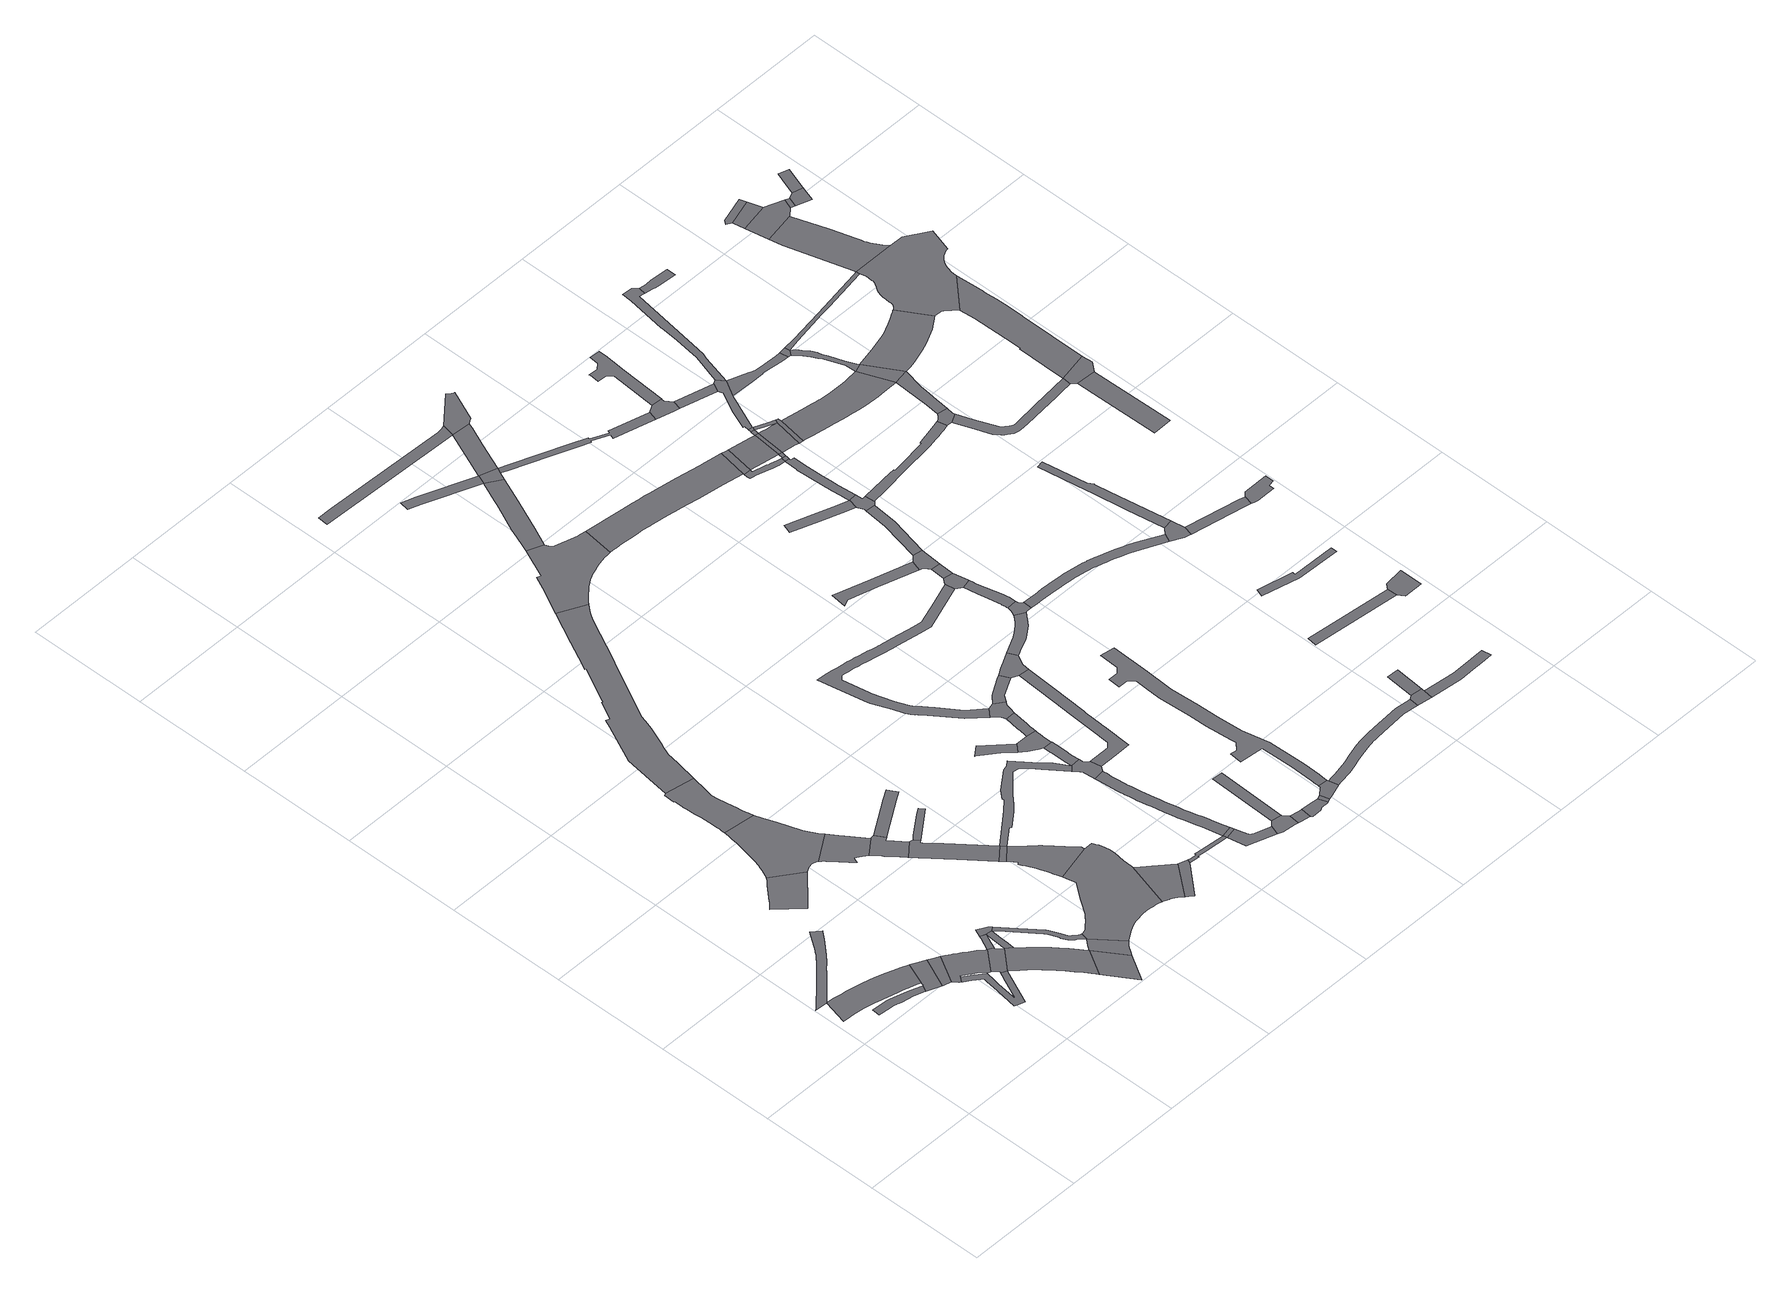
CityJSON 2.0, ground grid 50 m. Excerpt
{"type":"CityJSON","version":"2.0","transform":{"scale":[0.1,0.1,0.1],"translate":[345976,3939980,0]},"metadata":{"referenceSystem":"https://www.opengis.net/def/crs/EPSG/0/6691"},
"CityObjects":{
"road1":{"type":"Road","attributes":{"function":"3","RoadStructureAttribute.sectionType":"7"},"geometry":[{"type":"MultiSurface","lod":"1","boundaries":[[[0,1,2,3,4,5,6,7,8,9,10,11,12,13,14,15,16,17,18,19,20,21,22,23,24,25,26,27,28,29,30]]]}]},
"road2":{"type":"Road","attributes":{"RoadStructureAttribute.sectionType":"1"},"geometry":[{"type":"MultiSurface","lod":"1","boundaries":[[[31,32,33,34,35,36,37,38,39,40,41,42,43,44,45,46,47,48,49,50]]]}]},
"road3":{"type":"Road","attributes":{"function":"2","RoadStructureAttribute.sectionType":"1"},"geometry":[{"type":"MultiSurface","lod":"1","boundaries":[[[51,52,53,54,55,56,57,58,59,60,61,62,63,64,65,66,67,68,69,70,71,72,73,74,75,76,77,78,79,80,81,82,83,29]]]}]},
"road4":{"type":"Road","attributes":{"function":"3"},"geometry":[{"type":"MultiSurface","lod":"1","boundaries":[[[84,85,14,13,86,87,88,89,42,41,90,91]]]}]},
"road5":{"type":"Road","geometry":[{"type":"MultiSurface","lod":"1","boundaries":[[[90,92,93,94,95,91]]]}]},
"road6":{"type":"Road","attributes":{"RoadStructureAttribute.sectionType":"1"},"geometry":[{"type":"MultiSurface","lod":"1","boundaries":[[[96,97,98,99,100,101,102,103,104,105,106,107,108,109,110,111,112,113,114,115,116,117]]]}]},
"road7":{"type":"Road","attributes":{"function":"3","RoadStructureAttribute.sectionType":"7"},"geometry":[{"type":"MultiSurface","lod":"1","boundaries":[[[116,118,119,120,121,122,123,124,125,126,127,128,129,130,131,132,133,134,135,136,137,138,94,93,139,117]]]}]},
"road8":{"type":"Road","geometry":[{"type":"MultiSurface","lod":"1","boundaries":[[[140,141,142,143,144,145,146,147,148,149,150,151]]]}]},
"road9":{"type":"Road","geometry":[{"type":"MultiSurface","lod":"1","boundaries":[[[126,152,153,154,155,108,107,156,157,158,159,160,127]]]}]},
"road10":{"type":"Road","attributes":{"RoadStructureAttribute.sectionType":"1"},"geometry":[{"type":"MultiSurface","lod":"1","boundaries":[[[161,162,163,127,160,164,165]]]}]},
"road11":{"type":"Road","attributes":{"function":"3","RoadStructureAttribute.sectionType":"7"},"geometry":[{"type":"MultiSurface","lod":"1","boundaries":[[[166,167,168,169,170,171,172,173,174,175,176,177,178,179,156,107,180,181,182,183,184,185,186,187,188,189,190,191,192,193]]]}]},
"road12":{"type":"Road","attributes":{"RoadStructureAttribute.sectionType":"1"},"geometry":[{"type":"MultiSurface","lod":"1","boundaries":[[[194,165,195,196,197,179,198,178,177,199,200,201,202]]]}]},
"road13":{"type":"Road","attributes":{"RoadStructureAttribute.sectionType":"1"}},
"road14":{"type":"Road","geometry":[{"type":"MultiSurface","lod":"1","boundaries":[[[194,202,203,204,205,161]]]}]},
"road15":{"type":"Road","geometry":[{"type":"MultiSurface","lod":"1","boundaries":[[[193,192,206,207]]]}]},
"road16":{"type":"Road","geometry":[{"type":"MultiSurface","lod":"1","boundaries":[[[208,209,210,211,212,213,214,215,216,217,218,219,220,221,222,223,224,225,226,227,228,229,230,231,232,233,234,235,140,151]]]}]},
"road17":{"type":"Road","attributes":{"RoadStructureAttribute.sectionType":"1"},"geometry":[{"type":"MultiSurface","lod":"1","boundaries":[[[236,237,238,239,240,241,242,243,244,245,246,247,248,249,250,251,252,253,254,255,256,257,258,259,260,261,262,263,264,265,266,267,268,269,270,271,203,202]]]}]},
"road18":{"type":"Road","attributes":{"RoadStructureAttribute.sectionType":"1"},"geometry":[{"type":"MultiSurface","lod":"1","boundaries":[[[272,273,193,207,274,275,276,277,278,279,252]]]}]},
"road19":{"type":"Road","geometry":[{"type":"MultiSurface","lod":"1","boundaries":[[[280,281,282,283,284,285,286,287,288,289,290,291,292,293,294,295,296,297,218,217,298,299,300,301,302,303,304,305,306,307,308,309,310,311]]]}]},
"road20":{"type":"Road","attributes":{"function":"3","RoadStructureAttribute.sectionType":"1"},"geometry":[{"type":"MultiSurface","lod":"1","boundaries":[[[312,313,314,315,212,211,316,317,318,319,320,321,322,323,324,325]]]}]},
"road21":{"type":"Road","geometry":[{"type":"MultiSurface","lod":"1","boundaries":[[[326,327,328,329,330,331,332,333,334,312,325]]]}]},
"road22":{"type":"Road","attributes":{"function":"3","RoadStructureAttribute.sectionType":"1"},"geometry":[{"type":"MultiSurface","lod":"1","boundaries":[[[335,331,330,336,337,338,339,340,341,342,343]]]}]},
"road23":{"type":"Road","geometry":[{"type":"MultiSurface","lod":"1","boundaries":[[[344,345,346,347,348,349,350,351,352,353,354,355,356,357,358,359,360,361,362,363,364,365,366,367,368,369,370,371,372,253,252,279,373,374,375,376,377,378,379,380,381,382,383,384,385,386,387,388,389,390]]]}]},
"road24":{"type":"Road","attributes":{"RoadStructureAttribute.sectionType":"1"},"geometry":[{"type":"MultiSurface","lod":"1","boundaries":[[[391,392,393,394,395,334,333]]]}]},
"road25":{"type":"Road","geometry":[{"type":"MultiSurface","lod":"1","boundaries":[[[396,397,339,338,398,399,400]]]}]},
"road26":{"type":"Road","attributes":{"RoadStructureAttribute.sectionType":"1"},"geometry":[{"type":"MultiSurface","lod":"1","boundaries":[[[401,402,403,404,335,343]]]}]},
"road27":{"type":"Road","attributes":{"RoadStructureAttribute.sectionType":"1"},"geometry":[{"type":"MultiSurface","lod":"1","boundaries":[[[400,405,406,407,408,409,410,411,412,413,414,415,416,417,418,419,420,421,354,353,422,423,424,425,426,396]]]}]},
"road28":{"type":"Road","attributes":{"function":"2","RoadStructureAttribute.sectionType":"1"},"geometry":[{"type":"MultiSurface","lod":"1","boundaries":[[[427,428,429,430,431,432,433,434,435,436,437,438,309,308,439,440,441,442,443,444,445,446,447,448,449,450,451,452,453,454,455,456,457,458,459]]]}]},
"road29":{"type":"Road","geometry":[{"type":"MultiSurface","lod":"1","boundaries":[[[390,460,461,462,463,464,465,466,467,468,469,470,471,472]]]}]},
"road30":{"type":"Road","attributes":{"function":"3","RoadStructureAttribute.sectionType":"1"},"geometry":[{"type":"MultiSurface","lod":"1","boundaries":[[[469,468,473,474,475,476,477,478]]]}]},
"road31":{"type":"Road","attributes":{"RoadStructureAttribute.sectionType":"1"},"geometry":[{"type":"MultiSurface","lod":"1","boundaries":[[[479,480,481,482,483,484,485,486,487,488,489,490,491,492,493,494,495,496,497,498,499,500,501,502,397,396]]]}]},
"road32":{"type":"Road","geometry":[{"type":"MultiSurface","lod":"1","boundaries":[[[477,503,504,505,506,507,508,509,510,511,512,478]]]}]},
"road33":{"type":"Road","geometry":[{"type":"MultiSurface","lod":"1","boundaries":[[[508,507,513,514]]]}]},
"road34":{"type":"Road","attributes":{"RoadStructureAttribute.sectionType":"1"},"geometry":[{"type":"MultiSurface","lod":"1","boundaries":[[[515,516,517,518,519,520,521]]]}]},
"road35":{"type":"Road","attributes":{"RoadStructureAttribute.sectionType":"1"},"geometry":[{"type":"MultiSurface","lod":"1","boundaries":[[[522,523,524,525,526,527,528,529,530,531,532,533,534,535,536,537,538,539,540,541,542,543,544,545,546,547,548,549,550,551,552,553,554,555,556,557,558,559,560,561,562,563,564,565,566,567,568,569,570,571,508,514]]]}]},
"road36":{"type":"Road","attributes":{"RoadStructureAttribute.sectionType":"1"},"geometry":[{"type":"MultiSurface","lod":"1","boundaries":[[[572,573,574,575,576,577,578,579,580,513,507]]]}]},
"road37":{"type":"Road","geometry":[{"type":"MultiSurface","lod":"1","boundaries":[[[490,581,582,583,584,585,548,547,586,587,588,589,491]]]}]},
"road38":{"type":"Road","geometry":[{"type":"MultiSurface","lod":"1","boundaries":[[[590,591,592,593,594,595,596,515,521,597,598,599,600,601]]]}]},
"road39":{"type":"Road","attributes":{"RoadStructureAttribute.sectionType":"1"},"geometry":[{"type":"MultiSurface","lod":"1","boundaries":[[[602,603,604,605,606,607,491,589,608,609,610,611,612,613,590,601]]]}]},
"road40":{"type":"Road","geometry":[{"type":"MultiSurface","lod":"1","boundaries":[[[614,615,574,573,616,617,618,619]]]}]},
"road41":{"type":"Road","geometry":[{"type":"MultiSurface","lod":"1","boundaries":[[[458,620,621,622,623,624,625,626,627,628,629,630,631,632,633,634,635,636,637,638,639,640,641,642,643,644,645,646,647,648,649,650,651,652,459]]]}]},
"road42":{"type":"Road","attributes":{"RoadStructureAttribute.sectionType":"1"},"geometry":[{"type":"MultiSurface","lod":"1","boundaries":[[[653,654,655,656,657,658,659,660,661,662,596,595]]]}]},
"road43":{"type":"Road","geometry":[{"type":"MultiSurface","lod":"1","boundaries":[[[663,658,657,664,665,666,667,668,669]]]}]},
"road44":{"type":"Road","attributes":{"RoadStructureAttribute.sectionType":"1"},"geometry":[{"type":"MultiSurface","lod":"1","boundaries":[[[670,671,672,673,619,618,674,675]]]}]},
"road45":{"type":"Road","geometry":[{"type":"MultiSurface","lod":"1","boundaries":[[[614,676,677,615]]]}]},
"road46":{"type":"Road","attributes":{"RoadStructureAttribute.sectionType":"1"},"geometry":[{"type":"MultiSurface","lod":"1","boundaries":[[[678,679,680,681,682,587,586,683,684,685,686,687,688,689,690,691,692]]]}]},
"road47":{"type":"Road","geometry":[{"type":"MultiSurface","lod":"1","boundaries":[[[693,694,670,675,695,696,697,698,699]]]}]},
"road48":{"type":"Road","attributes":{"RoadStructureAttribute.sectionType":"1"},"geometry":[{"type":"MultiSurface","lod":"1","boundaries":[[[700,701,702,703,704,705,706,707,708,709,710]]]}]},
"road49":{"type":"Road","attributes":{"RoadStructureAttribute.sectionType":"1"},"geometry":[{"type":"MultiSurface","lod":"1","boundaries":[[[668,711,712,713,714,715,716,717,718,719,720,721,722,723,724,725,726,727,728,729,730,731,732,733,734,735,736,737,738,739,740,741,742,743,744,745,746,747,748,749,750,751,752,753,754,755,756,757,758,759,760,761,762,763,764,765,766,767,768,769,770,771,772,773,774,775,776,777,778,779,780,781,782,783,784,785,786,787,788,789,790,791,792,793,794,795,796,797,798,799,800,801,802,803,804,805,806,669]]]}]},
"road50":{"type":"Road","attributes":{"RoadStructureAttribute.sectionType":"1"},"geometry":[{"type":"MultiSurface","lod":"1","boundaries":[[[807,808,809,667,666,810,811,812,813]]]}]},
"road51":{"type":"Road","attributes":{"RoadStructureAttribute.sectionType":"1"},"geometry":[{"type":"MultiSurface","lod":"1","boundaries":[[[814,815,816,817,818,819]]]}]},
"road52":{"type":"Road","attributes":{"RoadStructureAttribute.sectionType":"1"},"geometry":[{"type":"MultiSurface","lod":"1","boundaries":[[[644,820,821,822,819,823,824,825,826,827,828,645]]]}]},
"road53":{"type":"Road","attributes":{"RoadStructureAttribute.sectionType":"1"},"geometry":[{"type":"MultiSurface","lod":"1","boundaries":[[[829,830,693,699]]]}]},
"road54":{"type":"Road","geometry":[{"type":"MultiSurface","lod":"1","boundaries":[[[829,831,832,833,834,835,836,837,830]]]}]},
"road55":{"type":"Road","geometry":[{"type":"MultiSurface","lod":"1","boundaries":[[[838,839,840,841,813,812,692,691,842,843,844]]]}]},
"road56":{"type":"Road","geometry":[{"type":"MultiSurface","lod":"1","boundaries":[[[822,845,846,814,819]]]}]},
"road57":{"type":"Road","attributes":{"RoadStructureAttribute.sectionType":"1"},"geometry":[{"type":"MultiSurface","lod":"1","boundaries":[[[847,848,849,850,851,852,853,854,855,856,857,858,859,860,861,862,863,864,865,866,867,868,869,870,871,872,873,874,875,876,877,878,879,880,881,882,883,884,885,886,887,835,834]]]}]},
"road58":{"type":"Road","attributes":{"RoadStructureAttribute.sectionType":"1"},"geometry":[{"type":"MultiSurface","lod":"1","boundaries":[[[814,846,888,889,890,709]]]}]},
"road59":{"type":"Road","attributes":{"RoadStructureAttribute.sectionType":"1"},"geometry":[{"type":"MultiSurface","lod":"1","boundaries":[[[843,891,892,893,894,895,896,897,898,899,900,901,902,903,904,905,906,907,908,909,910,911,912,913,914,915,844]]]}]},
"road60":{"type":"Road","attributes":{"RoadStructureAttribute.sectionType":"1"},"geometry":[{"type":"MultiSurface","lod":"1","boundaries":[[[916,917,918,919,920,921,922]]]}]},
"road61":{"type":"Road","attributes":{"function":"2","RoadStructureAttribute.sectionType":"1"},"geometry":[{"type":"MultiSurface","lod":"1","boundaries":[[[923,924,925,926,927,928,929,930,931,932,933,934,935,638,637,936,937,938,939,940,941,942,943,944,945,946,947,948,949,950,951,952,953,954,955]]]}]},
"road62":{"type":"Road","attributes":{"RoadStructureAttribute.sectionType":"1"},"geometry":[{"type":"MultiSurface","lod":"1","boundaries":[[[956,957,958,959,960,961,962,963,964,965,966,967,968,969,970,971,972,973,974,975,976,977,978,979,980,981,982,983,984,985,986,987,833,832]]]}]},
"road63":{"type":"Road","geometry":[{"type":"MultiSurface","lod":"1","boundaries":[[[710,709,890,988,989,990,991,992,993,994]]]}]},
"road64":{"type":"Road","geometry":[{"type":"MultiSurface","lod":"1","boundaries":[[[995,996,997,998,999,1000,1001,1002,1003,1004,1005,904,903,1006,1007,1008,1009]]]}]},
"road65":{"type":"Road","attributes":{"RoadStructureAttribute.sectionType":"1"},"geometry":[{"type":"MultiSurface","lod":"1","boundaries":[[[1010,1011,1012,1013,1014,1015,1016,1017,1018,1019,998,997,1020,1021,1022,1023,1024,1025]]]}]},
"road66":{"type":"Road","geometry":[{"type":"MultiSurface","lod":"1","boundaries":[[[1026,1027,1028,1029,1030,1031,1032,1033,756,755,1034,1010,1025]]]}]},
"road67":{"type":"Road","attributes":{"RoadStructureAttribute.sectionType":"1"},"geometry":[{"type":"MultiSurface","lod":"1","boundaries":[[[1035,1036,1037,1038,1039,1040,1041,846,845,1042,1043,1044,1045,1046,1047,1048,1049,1050]]]}]},
"road68":{"type":"Road","attributes":{"RoadStructureAttribute.sectionType":"1"},"geometry":[{"type":"MultiSurface","lod":"1","boundaries":[[[1032,1031,1051,1052]]]}]},
"road69":{"type":"Road","geometry":[{"type":"MultiSurface","lod":"1","boundaries":[[[1051,1053,1054,1055,916,922,1056,1057,1052]]]}]},
"road70":{"type":"Road","attributes":{"RoadStructureAttribute.sectionType":"1"},"geometry":[{"type":"MultiSurface","lod":"1","boundaries":[[[1058,1059,1060,1061,1062,1063,1064,1065]]]}]},
"road71":{"type":"Road","attributes":{"RoadStructureAttribute.sectionType":"1"},"geometry":[{"type":"MultiSurface","lod":"1","boundaries":[[[1066,1054,1053,1067,1068,1069]]]}]},
"road72":{"type":"Road","geometry":[{"type":"MultiSurface","lod":"1","boundaries":[[[954,1070,1071,1072,1073,955]]]}]},
"road73":{"type":"Road","geometry":[{"type":"MultiSurface","lod":"1","boundaries":[[[1074,1075,1076,1058,1065,1077,1069,1068,1078,1079]]]}]},
"road74":{"type":"Road","attributes":{"RoadStructureAttribute.sectionType":"1"},"geometry":[{"type":"MultiSurface","lod":"1","boundaries":[[[1080,1081,1082,1083,1084,1085,1086,1071,1070,1087,1088,1089,1090,1091,1092,1093,1094,1095,1096,1097]]]}]},
"road75":{"type":"Road","geometry":[{"type":"MultiSurface","lod":"1","boundaries":[[[1098,1099,971,970,1100,1101]]]}]},
"road76":{"type":"Road","attributes":{"RoadStructureAttribute.sectionType":"1"},"geometry":[{"type":"MultiSurface","lod":"1","boundaries":[[[1076,1102,1103,1104,1105,1106,1107,1108,1096,1109,1110,1111,1112,1113,1114,1115,1058]]]}]},
"road77":{"type":"Road","attributes":{"RoadStructureAttribute.sectionType":"1"},"geometry":[{"type":"MultiSurface","lod":"1","boundaries":[[[1116,1117,1099,1098]]]}]},
"road78":{"type":"Road","attributes":{"function":"2","RoadStructureAttribute.sectionType":"1"},"geometry":[{"type":"MultiSurface","lod":"1","boundaries":[[[1118,1119,1072,1071,1120,1121,1122,1123]]]}]},
"road79":{"type":"Road","attributes":{"RoadStructureAttribute.sectionType":"1"},"geometry":[{"type":"MultiSurface","lod":"1","boundaries":[[[1124,1125,1126,1127,1128,1129,1130,1131,1132,1133,1134,1135,1136,1137,1138,1139,1140,1141,1142,1143,1144,1145,1146,1147,1148,1149,1150,1151,1152,1153,1154,1155,1156,1157,1158,1159,1160,1161,1162,1163,1164,1165,1166,1167,1168,1169,1170,1171,1172,1173,1174,1175,995,1009]]]}]},
"road80":{"type":"Road","geometry":[{"type":"MultiSurface","lod":"1","boundaries":[[[1176,1097,1096,1108,1177,1178,1179]]]}]},
"road81":{"type":"Road","attributes":{"function":"2","RoadStructureAttribute.sectionType":"1"},"geometry":[{"type":"MultiSurface","lod":"1","boundaries":[[[1176,1179,1180,1123]]]}]},
"road82":{"type":"Road","geometry":[{"type":"MultiSurface","lod":"1","boundaries":[[[1181,1182,1183,1184,1185,1186,1187,1035,1050]]]}]},
"road83":{"type":"Road","geometry":[{"type":"MultiSurface","lod":"1","boundaries":[[[1118,1123,1180,1188]]]}]},
"road84":{"type":"Road","attributes":{"RoadStructureAttribute.sectionType":"7"},"geometry":[{"type":"MultiSurface","lod":"1","boundaries":[[[1189,1190,1191,1192,1118,1188]]]}]},
"road85":{"type":"Road","geometry":[{"type":"MultiSurface","lod":"1","boundaries":[[[1193,1191,1190,1194,1195]]]}]},
"road86":{"type":"Road","attributes":{"function":"2","RoadStructureAttribute.sectionType":"1"},"geometry":[{"type":"MultiSurface","lod":"1","boundaries":[[[1180,1196,1197,1198,1199,1200,1201,1202,1203,1204,1188]]]}]},
"road87":{"type":"Road","attributes":{"RoadStructureAttribute.sectionType":"1"},"geometry":[{"type":"MultiSurface","lod":"1","boundaries":[[[1205,1206,1207,1208,1209,1210,1211,1212,1213,1214,1215,1216,1187,1186]]]}]},
"road88":{"type":"Road","attributes":{"RoadStructureAttribute.sectionType":"1"},"geometry":[{"type":"MultiSurface","lod":"1","boundaries":[[[1100,1217,1218,1219,1220,1221,1222,1223,1101]]]}]},
"road89":{"type":"Road","geometry":[{"type":"MultiSurface","lod":"1","boundaries":[[[1190,1224,1225,1199,1226,1227,1228,1194]]]}]},
"road90":{"type":"Road","geometry":[{"type":"MultiSurface","lod":"1","boundaries":[[[1229,1230,1231,1226,1199,1198]]]}]},
"road91":{"type":"Road","attributes":{"RoadStructureAttribute.sectionType":"1"},"geometry":[{"type":"MultiSurface","lod":"1","boundaries":[[[1182,1232,1233,1183]]]}]},
"road92":{"type":"Road","attributes":{"RoadStructureAttribute.sectionType":"1"},"geometry":[{"type":"MultiSurface","lod":"1","boundaries":[[[1234,1235,1233,1232,1236,1237,1238,1239,1193,1195,1240]]]}]},
"road93":{"type":"Road","attributes":{"RoadStructureAttribute.sectionType":"1"},"geometry":[{"type":"MultiSurface","lod":"1","boundaries":[[[1241,1242,1243,1244,1245,1246,1247,1248,1249,1250,1251,1252,1253,1254,1255,1256,1257,1258,1259,1260,1261,1262,1074,1079]]]}]},
"road94":{"type":"Road","attributes":{"RoadStructureAttribute.sectionType":"1"},"geometry":[{"type":"MultiSurface","lod":"1","boundaries":[[[1263,1264,1265,1266]]]}]},
"road95":{"type":"Road","geometry":[{"type":"MultiSurface","lod":"1","boundaries":[[[1151,1150,1267,1268,1269,1270,1271,1272]]]}]},
"road96":{"type":"Road","attributes":{"RoadStructureAttribute.sectionType":"1"},"geometry":[{"type":"MultiSurface","lod":"1","boundaries":[[[1273,1274,1275,1276,1277,1278,1279]]]}]},
"road97":{"type":"Road","attributes":{"function":"2","RoadStructureAttribute.sectionType":"1"},"geometry":[{"type":"MultiSurface","lod":"1","boundaries":[[[1280,1281,1282,1283,1284,1285,1286,1287,1288,1289,1290,1291,1292,1293,1294,1295,1230,1229,1296,1297,1298,1299,1300,1301,1302,1303,1304,1305,1306,1307,1308,1309,1310,1311,1312,1313,1314,1315,1316,1317]]]}]},
"road98":{"type":"Road","geometry":[{"type":"MultiSurface","lod":"1","boundaries":[[[1240,1318,1319,1320,1321,1322,1323,1324,1325,1326,1327,1328,1329,1330,1331,1234]]]}]},
"road99":{"type":"Road","attributes":{"RoadStructureAttribute.sectionType":"1"},"geometry":[{"type":"MultiSurface","lod":"1","boundaries":[[[1271,1332,1333,1334,1335,1336,1337,1338,1339,1340,1341,1342,1272]]]}]},
"road100":{"type":"Road","attributes":{"RoadStructureAttribute.sectionType":"1"},"geometry":[{"type":"MultiSurface","lod":"1","boundaries":[[[1343,1344,1345,1346,1347,1348,1235,1234,1349,1350,1351,1352,1353,1354,1355,1356,1357]]]}]},
"road101":{"type":"Road","geometry":[{"type":"MultiSurface","lod":"1","boundaries":[[[1265,1358,1359,1360,1361,1266]]]}]},
"road102":{"type":"Road","attributes":{"RoadStructureAttribute.sectionType":"1"},"geometry":[{"type":"MultiSurface","lod":"1","boundaries":[[[1362,1363,1364,1270,1269,1365,1366,1367]]]}]},
"road103":{"type":"Road","geometry":[{"type":"MultiSurface","lod":"1","boundaries":[[[1251,1368,1369,1370,1371,1372,1373,1374,1375,1376,1252]]]}]},
"road104":{"type":"Road","geometry":[{"type":"MultiSurface","lod":"1","boundaries":[[[1377,1325,1324,1378,1379]]]}]},
"road105":{"type":"Road","attributes":{"RoadStructureAttribute.sectionType":"1"},"geometry":[{"type":"MultiSurface","lod":"1","boundaries":[[[1380,1381,1382,1383,1384,1385,1386,1387,1388,1389,1379,1378,1390,1391,1392,1393,1394,1395,1280]]]}]},
"road106":{"type":"Road","attributes":{"RoadStructureAttribute.sectionType":"1"},"geometry":[{"type":"MultiSurface","lod":"1","boundaries":[[[1396,1374,1373,1397,1398,1399,1400,1317]]]}]},
"road107":{"type":"Road","geometry":[{"type":"MultiSurface","lod":"1","boundaries":[[[1400,1380,1280,1317]]]}]},
"road108":{"type":"Road","geometry":[{"type":"MultiSurface","lod":"1","boundaries":[[[1401,1402,1403,1404,1405,1406,1407,1355,1354]]]}]},
"road109":{"type":"Road","attributes":{"RoadStructureAttribute.sectionType":"1"},"geometry":[{"type":"MultiSurface","lod":"1","boundaries":[[[1368,1408,1409,1410,1411,1412,1413,1414,1415,1416,1417,1418,1419,1420,1421,1422,1423,1424,1425,1426,1427,1428,1429,1369]]]}]},
"road110":{"type":"Road","geometry":[{"type":"MultiSurface","lod":"1","boundaries":[[[1366,1430,1431,1432,1433,1434,1435,1436,1367]]]}]},
"road111":{"type":"Road","attributes":{"function":"2","RoadStructureAttribute.sectionType":"1"},"geometry":[{"type":"MultiSurface","lod":"1","boundaries":[[[1437,1438,1439,1440,1441,1442,1443,1444,1445,1446,1380,1400,1447,1448,1449,1450,1451,1452,1453,1454]]]}]},
"road112":{"type":"Road","attributes":{"RoadStructureAttribute.sectionType":"1"},"geometry":[{"type":"MultiSurface","lod":"1","boundaries":[[[1455,1456,1457,1458,1377,1379,1459,1460,1461,1462,1463,1464]]]}]},
"road113":{"type":"Road","attributes":{"function":"3","RoadStructureAttribute.sectionType":"1"},"geometry":[{"type":"MultiSurface","lod":"1","boundaries":[[[1465,1466,1467,1468,1469]]]}]},
"road114":{"type":"Road","geometry":[{"type":"MultiSurface","lod":"1","boundaries":[[[1468,1470,1471,1421,1420,1469]]]}]},
"road115":{"type":"Road","attributes":{"function":"3","RoadStructureAttribute.sectionType":"1"},"geometry":[{"type":"MultiSurface","lod":"1","boundaries":[[[1472,1473,1474,1475,1476,1421,1471,1477,1478,1479,1480,1481,1482,1483,1484,1485]]]}]},
"road116":{"type":"Road","geometry":[{"type":"MultiSurface","lod":"1","boundaries":[[[1486,1487,1488,1489,1490]]]}]},
"road117":{"type":"Road","geometry":[{"type":"MultiSurface","lod":"1","boundaries":[[[1453,1491,1492,1493,1494,1485,1484,1495,1496,1497,1498,1499,1500,1501,1502,1503,1504,1505,1506,1455,1464,1507,1508,1509,1510,1511,1512,1513,1514,1515,1516,1517,1518,1519,1520,1521,1522,1523,1524,1525,1526,1527,1528,1529,1530,1531,1532,1533,1534,1535,1536,1537,1538,1539,1540,1541,1542,1543,1544,1545,1546,1547,1454]]]}]},
"road118":{"type":"Road","attributes":{"RoadStructureAttribute.sectionType":"1"},"geometry":[{"type":"MultiSurface","lod":"1","boundaries":[[[1487,1548,1549,1550,1551,1488]]]}]},
"road119":{"type":"Road","geometry":[{"type":"MultiSurface","lod":"1","boundaries":[[[1552,1553,1554,1455,1506,1555,1556,1557,1558,1559,1560,1561,1562,1563,1564,1565,1566,1567,1568,1569]]]}]},
"road120":{"type":"Road","geometry":[{"type":"MultiSurface","lod":"1","boundaries":[[[1570,1550,1549,1569,1568,1571]]]}]},
"road121":{"type":"Road","attributes":{"RoadStructureAttribute.sectionType":"1"},"geometry":[{"type":"MultiSurface","lod":"1","boundaries":[[[1572,1573,1570,1571]]]}]},
"road122":{"type":"Road","geometry":[{"type":"MultiSurface","lod":"1","boundaries":[[[1574,1573,1572,1575,1576,1577]]]}]},
"road123":{"type":"Road","attributes":{"RoadStructureAttribute.sectionType":"1"},"geometry":[{"type":"MultiSurface","lod":"1","boundaries":[[[1578,1579,1580,1581,1574,1577]]]}]}
},
"vertices":[
[64,628,0],[70,627,0],[92,626,0],[115,623,0],[130,621,0],[144,619,0],[176,612,0],[182,610,0],[266,588,0],[287,583,0],[308,576,0],[329,569,0],[349,562,0],[354,560,0],[391,651,0],[363,663,0],[332,674,0],[301,685,0],[269,695,0],[264,697,0],[241,703,0],[212,711,0],[182,717,0],[153,723,0],[143,725,0],[123,728,0],[93,732,0],[82,734,0],[64,735,0],[57,736,0],[32,630,0],
[151,559,0],[196,555,0],[209,554,0],[220,552,0],[222,551,0],[229,549,0],[237,546,0],[239,546,0],[291,536,0],[335,522,0],[336,521,0],[348,547,0],[301,563,0],[292,566,0],[224,586,0],[207,589,0],[163,593,0],[154,594,0],[142,595,0],[139,560,0],
[79,756,0],[110,785,0],[141,813,0],[171,842,0],[176,847,0],[202,871,0],[228,897,0],[253,925,0],[256,927,0],[279,953,0],[303,982,0],[307,986,0],[272,1017,0],[218,941,0],[216,938,0],[214,935,0],[213,934,0],[211,933,0],[209,930,0],[203,922,0],[196,915,0],[194,913,0],[189,908,0],[182,900,0],[163,882,0],[154,873,0],[144,863,0],[125,845,0],[105,827,0],[74,799,0],[42,771,0],[11,743,0],[4,738,0],
[422,637,0],[394,650,0],[354,552,0],[354,549,0],[352,547,0],[351,547,0],[393,496,0],[450,623,0],
[399,493,0],[430,486,0],[495,599,0],[478,609,0],
[459,457,0],[483,439,0],[509,420,0],[519,413,0],[517,398,0],[508,337,0],[507,331,0],[494,245,0],[506,241,0],[535,231,0],[574,317,0],[603,380,0],[581,391,0],[575,379,0],[563,352,0],[522,264,0],[536,360,0],[540,386,0],[546,424,0],[509,451,0],[470,479,0],[455,460,0],
[471,484,0],[489,474,0],[508,462,0],[509,461,0],[524,450,0],[540,437,0],[555,422,0],[556,422,0],[559,419,0],[632,502,0],[628,505,0],[611,520,0],[604,526,0],[579,543,0],[562,556,0],[555,561,0],[549,565,0],[534,575,0],[530,578,0],[511,590,0],[505,594,0],[448,465,0],
[362,1308,0],[359,1304,0],[353,1296,0],[345,1288,0],[338,1280,0],[285,1222,0],[284,1221,0],[281,1217,0],[257,1193,0],[351,1100,0],[370,1118,0],[482,1224,0],
[572,408,0],[578,403,0],[584,398,0],[581,392,0],[676,463,0],[666,472,0],[654,482,0],[651,485,0],[655,491,0],
[661,566,0],[658,558,0],[657,556,0],[667,518,0],[684,556,0],
[870,241,0],[850,269,0],[830,297,0],[808,324,0],[791,345,0],[791,346,0],[773,367,0],[754,388,0],[750,391,0],[734,409,0],[711,431,0],[701,440,0],[690,451,0],[678,461,0],[615,370,0],[635,351,0],[655,332,0],[673,314,0],[690,295,0],[706,275,0],[722,255,0],[742,230,0],[761,204,0],[780,178,0],[796,155,0],[798,151,0],[810,133,0],[872,239,0],
[686,556,0],[681,503,0],[680,493,0],[679,479,0],[688,452,0],[702,444,0],[704,472,0],[706,508,0],[709,554,0],
[725,566,0],[716,577,0],[675,599,0],
[892,6,0],[955,113,0],
[500,1234,0],[520,1238,0],[539,1234,0],[545,1230,0],[659,1306,0],[645,1326,0],[619,1375,0],[585,1471,0],[567,1521,0],[556,1549,0],[425,1565,0],[424,1558,0],[423,1542,0],[421,1527,0],[419,1511,0],[416,1497,0],[414,1483,0],[411,1470,0],[408,1453,0],[406,1445,0],[401,1419,0],[395,1394,0],[388,1369,0],[383,1356,0],[378,1343,0],[373,1331,0],[368,1318,0],[365,1312,0],
[740,516,0],[806,431,0],[823,409,0],[828,403,0],[845,364,0],[846,359,0],[848,352,0],[851,343,0],[855,335,0],[860,328,0],[864,323,0],[865,322,0],[869,318,0],[874,313,0],[877,310,0],[881,307,0],[907,284,0],[913,314,0],[910,314,0],[906,315,0],[902,317,0],[898,319,0],[895,322,0],[891,325,0],[888,328,0],[884,332,0],[880,336,0],[876,340,0],[873,345,0],[870,351,0],[868,358,0],[866,365,0],[864,371,0],[847,411,0],[842,418,0],[761,520,0],
[906,283,0],[887,259,0],[961,122,0],[969,134,0],[976,145,0],[984,154,0],[997,166,0],[1000,169,0],
[419,1799,0],[418,1780,0],[418,1768,0],[418,1756,0],[418,1744,0],[419,1732,0],[420,1718,0],[421,1703,0],[423,1689,0],[424,1676,0],[425,1658,0],[426,1640,0],[426,1622,0],[426,1604,0],[426,1596,0],[426,1588,0],[425,1581,0],[425,1573,0],[551,1571,0],[547,1593,0],[545,1606,0],[544,1611,0],[543,1620,0],[541,1634,0],[530,1696,0],[527,1724,0],[537,1777,0],[543,1806,0],[546,1825,0],[425,1848,0],[417,1844,0],[415,1799,0],
[753,1172,0],[698,1248,0],[696,1250,0],[695,1252,0],[554,1222,0],[560,1216,0],[565,1210,0],[571,1204,0],[616,1148,0],[634,1127,0],[640,1143,0],[643,1150,0],[659,1139,0],[686,1121,0],
[692,1117,0],[717,1085,0],[721,1079,0],[738,1058,0],[774,1014,0],[833,1063,0],[781,1127,0],[795,1136,0],[771,1174,0],
[849,1060,0],[798,985,0],[884,880,0],[976,769,0],[1033,817,0],[907,970,0],[860,1026,0],[856,1032,0],[865,1039,0],
[1274,407,0],[1274,410,0],[1277,453,0],[1283,499,0],[1283,521,0],[1279,544,0],[1272,567,0],[1270,571,0],[1262,589,0],[1225,590,0],[1072,551,0],[1079,524,0],[1085,500,0],[1033,429,0],[994,372,0],[977,355,0],[974,351,0],[966,344,0],[954,334,0],[948,329,0],[944,326,0],[941,323,0],[937,319,0],[933,317,0],[929,315,0],[925,314,0],[921,313,0],[917,313,0],[913,313,0],[1011,178,0],[1013,179,0],[1027,188,0],[1043,198,0],[1055,204,0],[1067,209,0],[1079,214,0],[1091,217,0],[1105,220,0],[1119,222,0],[1133,224,0],[1147,224,0],[1160,224,0],[1172,224,0],[1184,222,0],[1196,221,0],[1209,218,0],[1221,214,0],
[806,1143,0],[950,1234,0],[987,1257,0],[963,1295,0],[924,1271,0],
[1049,798,0],[1034,817,0],[977,768,0],[986,757,0],[993,749,0],
[989,1131,0],[974,1152,0],[948,1134,0],[863,1071,0],
[993,748,0],[1010,729,0],[1020,716,0],[1010,708,0],[1017,695,0],[1024,682,0],[1032,669,0],[1038,655,0],[1043,643,0],[1047,631,0],[1051,619,0],[1055,606,0],[1059,594,0],[1061,586,0],[1063,581,0],[1067,569,0],[1071,557,0],[1224,606,0],[1213,619,0],[1136,709,0],[1128,718,0],[1071,772,0],
[740,2595,0],[706,2526,0],[678,2470,0],[683,2468,0],[609,2324,0],[604,2314,0],[599,2316,0],[560,2239,0],[545,2246,0],[530,2214,0],[453,2051,0],[437,1936,0],[563,1916,0],[569,1953,0],[572,1972,0],[577,1987,0],[584,2006,0],[593,2026,0],[618,2086,0],[625,2103,0],[636,2142,0],[644,2165,0],[648,2175,0],[725,2322,0],[772,2414,0],[783,2435,0],[868,2605,0],[878,2620,0],[889,2637,0],[900,2653,0],[910,2665,0],[920,2676,0],[809,2732,0],
[1223,214,0],[1235,209,0],[1247,204,0],[1248,204,0],[1256,200,0],[1264,194,0],[1273,188,0],[1282,182,0],[1292,174,0],[1394,302,0],[1325,360,0],[1295,387,0],[1274,406,0],
[1293,173,0],[1304,165,0],[1314,156,0],[1319,151,0],[1427,274,0],[1432,289,0],
[1123,856,0],[1129,848,0],[1173,883,0],[1189,896,0],[1214,918,0],[1250,956,0],[1294,998,0],[1330,1031,0],[1359,1026,0],[1396,982,0],[1409,966,0],[1473,883,0],[1493,901,0],[1469,938,0],[1457,959,0],[1428,990,0],[1356,1082,0],[1337,1067,0],[1315,1060,0],[1235,1001,0],[1209,968,0],[1210,960,0],[1169,925,0],[1151,910,0],
[1444,272,0],[1469,270,0],[1469,275,0],[1506,272,0],[1606,262,0],[1602,277,0],[1500,288,0],[1470,291,0],[1470,283,0],[1444,285,0],
[1654,275,0],[1650,290,0],
[1439,1114,0],[1336,1211,0],[1296,1181,0],[1298,1179,0],[1381,1116,0],[1410,1086,0],[1413,1084,0],
[1643,315,0],[1631,359,0],[1628,372,0],[1622,397,0],[1615,421,0],[1608,444,0],[1602,467,0],[1597,492,0],[1591,517,0],[1586,542,0],[1581,568,0],[1577,586,0],[1573,605,0],[1570,623,0],[1566,642,0],[1563,658,0],[1561,675,0],[1558,690,0],[1558,691,0],[1556,706,0],[1554,724,0],[1554,725,0],[1552,744,0],[1550,764,0],[1549,784,0],[1547,802,0],[1502,798,0],[1504,780,0],[1506,760,0],[1507,740,0],[1509,720,0],[1511,701,0],[1514,684,0],[1514,682,0],[1516,667,0],[1519,651,0],[1522,634,0],[1525,615,0],[1529,596,0],[1533,577,0],[1537,559,0],[1542,533,0],[1547,507,0],[1553,482,0],[1559,456,0],[1565,433,0],[1572,409,0],[1578,385,0],[1584,362,0],[1587,348,0],
[1622,187,0],[1738,147,0],[1752,186,0],[1744,188,0],[1681,209,0],[1679,210,0],[1671,216,0],[1669,220,0],[1668,222,0],
[1479,876,0],[1483,870,0],[1497,847,0],[1497,845,0],[1501,812,0],[1561,822,0],[1552,867,0],[1534,885,0],[1533,903,0],
[1530,1032,0],[1530,1037,0],[1529,1063,0],[1530,1087,0],[1531,1104,0],[1532,1110,0],[1492,1114,0],[1424,1074,0],[1439,1062,0],[1455,1051,0],[1471,1041,0],[1490,1031,0],
[1490,1010,0],[1491,983,0],[1491,973,0],[1491,952,0],[1491,931,0],[1492,910,0],[1532,912,0],[1531,932,0],[1531,952,0],[1531,958,0],[1531,973,0],[1531,994,0],
[1814,198,0],[1772,204,0],[1760,139,0],[1815,131,0],[1827,129,0],[1833,174,0],
[930,2687,0],[941,2698,0],[950,2706,0],[955,2711,0],[970,2724,0],[984,2736,0],[999,2746,0],[1013,2755,0],[1027,2762,0],[1043,2769,0],[1058,2775,0],[1075,2781,0],[1083,2783,0],[1093,2786,0],[1111,2790,0],[1128,2793,0],[1143,2794,0],[1158,2795,0],[1175,2929,0],[1150,2932,0],[1141,2933,0],[1049,2960,0],[1039,2967,0],[1033,2976,0],[1027,2989,0],[962,3015,0],[957,3003,0],[912,2898,0],[909,2893,0],[894,2900,0],[877,2866,0],[861,2833,0],[855,2822,0],
[1533,1122,0],[1534,1133,0],[1535,1140,0],[1537,1158,0],[1546,1225,0],[1505,1223,0],[1497,1163,0],[1496,1151,0],[1495,1145,0],[1493,1126,0],
[1497,1246,0],[1551,1247,0],[1557,1270,0],[1565,1282,0],[1527,1309,0],[1502,1303,0],[1471,1271,0],
[1884,166,0],[1875,167,0],[1866,168,0],[1839,173,0],[1841,127,0],[1881,121,0],
[1825,493,0],[1782,495,0],
[1680,1159,0],[1674,1071,0],[1668,970,0],[1662,887,0],[1643,869,0],[1638,824,0],[1703,825,0],[1711,948,0],[1711,950,0],[1712,967,0],[1717,1042,0],[1718,1053,0],[1728,1200,0],[1737,1333,0],[1692,1336,0],
[1961,161,0],[1931,163,0],[1887,114,0],[1927,114,0],[1939,122,0],[1967,121,0],[1974,123,0],
[1212,3643,0],[1207,3642,0],[1200,3640,0],[1194,3639,0],[1188,3638,0],[1180,3637,0],[650,3657,0],[587,3658,0],[583,3614,0],[1204,3592,0],[1216,3645,0],
[1437,1360,0],[1375,1446,0],[1363,1461,0],[1360,1466,0],[1357,1469,0],[1354,1474,0],[1351,1478,0],[1347,1483,0],[1343,1487,0],[1340,1491,0],[1337,1494,0],[1334,1497,0],[1333,1499,0],[1331,1501,0],[1329,1504,0],[1327,1507,0],[1326,1509,0],[1324,1512,0],[1322,1516,0],[1321,1518,0],[1308,1552,0],[1299,1575,0],[1275,1656,0],[1274,1665,0],[1253,1777,0],[1267,1791,0],[1280,1790,0],[1301,1787,0],[1322,1783,0],[1340,1780,0],[1358,1777,0],[1376,1773,0],[1394,1770,0],[1410,1767,0],[1426,1763,0],[1442,1760,0],[1459,1756,0],[1474,1754,0],[1488,1751,0],[1503,1749,0],[1512,1748,0],[1514,1747,0],[1606,1732,0],[1655,1724,0],[1848,1791,0],[1842,1831,0],[1730,1792,0],[1715,1787,0],[1651,1765,0],[1614,1771,0],[1590,1775,0],[1521,1787,0],[1509,1789,0],[1495,1791,0],[1481,1793,0],[1468,1795,0],[1467,1796,0],[1450,1799,0],[1434,1802,0],[1418,1806,0],[1402,1809,0],[1384,1813,0],[1365,1816,0],[1347,1820,0],[1329,1823,0],[1307,1826,0],[1285,1829,0],[1263,1832,0],[1241,1835,0],[1230,1836,0],[1219,1837,0],[1209,1838,0],[1195,1839,0],[1203,1799,0],[1231,1650,0],[1233,1635,0],[1236,1625,0],[1267,1547,0],[1284,1502,0],[1287,1497,0],[1289,1493,0],[1291,1489,0],[1294,1485,0],[1297,1480,0],[1300,1476,0],[1303,1472,0],[1307,1468,0],[1310,1464,0],[1313,1461,0],[1316,1457,0],[1319,1453,0],[1322,1449,0],[1325,1446,0],[1328,1442,0],[1331,1438,0],[1407,1333,0],
[1626,1382,0],[1592,1361,0],[1555,1339,0],[1584,1308,0],[1595,1314,0],[1663,1350,0],[1643,1390,0],
[1119,3387,0],[895,3478,0],[835,3497,0],[829,3457,0],[881,3440,0],[1103,3350,0],
[1063,3069,0],[1122,3201,0],[1168,3311,0],[1068,3267,0],[1062,3252,0],[1053,3231,0],[1004,3122,0],[990,3086,0],[971,3038,0],
[1990,129,0],[1977,166,0],
[2008,135,0],[2061,153,0],[2051,192,0],[2049,197,0],[2009,200,0],[2009,192,0],[2006,190,0],
[1700,1422,0],[1696,1420,0],[1673,1407,0],[1650,1394,0],[1739,1364,0],[1762,1406,0],[1742,1444,0],
[1181,3342,0],[1191,3365,0],
[2050,205,0],[2050,213,0],[2051,238,0],[2052,262,0],[2053,287,0],[2053,311,0],[2053,349,0],[2049,471,0],[2049,473,0],[2024,586,0],[2017,691,0],[2012,780,0],[2005,904,0],[2007,934,0],[2011,1023,0],[2017,1186,0],[1957,1195,0],[1954,1112,0],[1932,1092,0],[1892,1093,0],[1889,1043,0],[1930,1042,0],[1951,1020,0],[1948,959,0],[1945,904,0],[1953,768,0],[1957,687,0],[1965,578,0],[1969,558,0],[1942,529,0],[1914,532,0],[1910,482,0],[2009,470,0],[2011,410,0],[2013,348,0],[2013,311,0],[2013,287,0],[2012,263,0],[2011,239,0],[2010,215,0],[2010,207,0],
[1241,3485,0],[1275,3565,0],[1283,3585,0],
[1768,1409,0],[1775,1412,0],[1782,1416,0],[1788,1419,0],[1802,1425,0],[1816,1431,0],[1830,1438,0],[1843,1445,0],[1856,1453,0],[1867,1461,0],[1879,1470,0],[1891,1479,0],[1934,1530,0],[1894,1552,0],[1892,1548,0],[1889,1544,0],[1886,1540,0],[1881,1534,0],[1876,1528,0],[1870,1522,0],[1864,1516,0],[1857,1510,0],[1850,1505,0],[1843,1499,0],[1814,1480,0],
[1846,1989,0],[1683,2037,0],[1533,2082,0],[1526,2016,0],[1555,2029,0],[1672,1994,0],[1833,1946,0],
[1692,2855,0],[1685,2856,0],[1584,2873,0],[1479,2890,0],[1474,2891,0],[1467,2892,0],[1446,2895,0],[1434,2897,0],[1418,2899,0],[1389,2903,0],[1360,2906,0],[1329,2910,0],[1318,2911,0],[1174,2795,0],[1190,2795,0],[1205,2794,0],[1220,2793,0],[1235,2792,0],[1254,2791,0],[1286,2788,0],[1316,2786,0],[1345,2782,0],[1373,2779,0],[1393,2776,0],[1401,2775,0],[1428,2771,0],[1456,2767,0],[1511,2758,0],[1564,2749,0],[1652,2735,0],[1672,2732,0],[1758,2717,0],[1778,2841,0],
[2078,156,0],[2096,159,0],[2113,163,0],[2130,166,0],[2167,175,0],[2203,187,0],[2239,197,0],[2276,206,0],[2288,207,0],[2299,209,0],[2311,210,0],[2322,212,0],[2358,215,0],[2470,223,0],[2534,216,0],[2539,256,0],[2471,263,0],[2352,254,0],[2318,252,0],[2306,250,0],[2294,249,0],[2290,248,0],[2282,247,0],[2269,245,0],[2247,240,0],[2229,236,0],[2192,225,0],[2156,214,0],[2122,205,0],[2106,202,0],[2089,199,0],[2071,196,0],
[1295,3595,0],[1306,3601,0],[1362,3729,0],[1355,3729,0],[1350,3732,0],[1346,3735,0],[1335,3747,0],
[1964,1569,0],[1952,1581,0],[1950,1593,0],[1907,1591,0],[1906,1585,0],[1906,1579,0],[1904,1574,0],[1903,1569,0],[1901,1565,0],[1899,1561,0],[1897,1556,0],[1937,1531,0],[1942,1532,0],[1949,1532,0],[1962,1531,0],
[1875,1773,0],[1880,1746,0],[1886,1716,0],[1891,1687,0],[1904,1619,0],[1904,1618,0],[1905,1613,0],[1906,1608,0],[1907,1602,0],[1907,1596,0],[1948,1622,0],[1947,1636,0],[1944,1649,0],[1919,1753,0],[1916,1769,0],[1913,1783,0],
[1912,1790,0],[1910,1801,0],[1906,1818,0],[1902,1835,0],[1902,1837,0],[1899,1847,0],[1860,1854,0],[1849,1841,0],[1849,1791,0],
[1754,3162,0],[1589,3206,0],[1585,3196,0],[1515,3227,0],[1517,3234,0],[1456,3259,0],[1233,3348,0],[1205,3332,0],[1364,3269,0],[1460,3230,0],[1508,3211,0],[1511,3218,0],[1581,3186,0],[1574,3169,0],[1711,3132,0],[1744,3123,0],
[1903,1914,0],[1864,1916,0],
[1909,2003,0],[1869,2009,0],[1850,1992,0],[1847,1941,0],[1850,1937,0],
[1915,2355,0],[1853,2377,0],[1779,2402,0],[1670,2440,0],[1657,2402,0],[1769,2363,0],[1853,2334,0],[1905,2316,0],
[1907,2177,0],[1947,2170,0],[1957,2275,0],[1918,2279,0],
[1758,2714,0],[1788,2712,0],[1808,2836,0],[1800,2837,0],
[1967,2329,0],[1952,2328,0],[1950,2358,0],[1918,2287,0],[1971,2289,0],[1971,2290,0],
[1884,2676,0],[1878,2677,0],[1860,2681,0],[1855,2683,0],[1853,2683,0],[1845,2686,0],[1787,2701,0],[1757,2697,0],[1756,2684,0],[1774,2681,0],[1781,2679,0],[1818,2669,0],[1847,2661,0],[1855,2659,0],[1872,2655,0],[1873,2654,0],[1901,2651,0],[1905,2671,0],
[2603,262,0],[2555,267,0],[2597,208,0],[2601,248,0],
[1943,2436,0],[1941,2472,0],[1939,2509,0],[1935,2594,0],[1936,2639,0],[1921,2642,0],[1921,2649,0],[1900,2595,0],[1900,2594,0],[1906,2470,0],[1908,2444,0],[1908,2433,0],[1912,2395,0],[1914,2373,0],
[2614,385,0],[2566,389,0],
[1924,2816,0],[1908,2819,0],[1844,2703,0],[1863,2700,0],[1888,2696,0],[1911,2692,0],
[1992,1530,0],[2017,1530,0],[2059,1529,0],[2074,1528,0],[2077,1528,0],[2096,1527,0],[2112,1526,0],[2124,1526,0],[2153,1523,0],[2181,1520,0],[2209,1516,0],[2224,1513,0],[2238,1510,0],[2253,1507,0],[2263,1505,0],[2268,1504,0],[2286,1499,0],[2304,1494,0],[2305,1493,0],[2322,1488,0],[2340,1482,0],[2363,1474,0],[2386,1466,0],[2401,1460,0],[2409,1457,0],[2431,1448,0],[2530,1400,0],[2547,1435,0],[2447,1485,0],[2423,1494,0],[2400,1503,0],[2377,1512,0],[2353,1520,0],[2334,1526,0],[2316,1532,0],[2296,1538,0],[2277,1543,0],[2263,1546,0],[2262,1546,0],[2247,1550,0],[2231,1553,0],[2216,1555,0],[2186,1560,0],[2157,1563,0],[2156,1563,0],[2127,1566,0],[2098,1567,0],[2078,1568,0],[2059,1568,0],[2040,1568,0],[2021,1568,0],[2016,1568,0],
[1908,2670,0],[1922,2653,0],[1923,2664,0],[1923,2669,0],
[1926,2689,0],
[1820,3103,0],[1840,3098,0],[1850,3136,0],[1829,3164,0],[1830,3176,0],[1831,3177,0],[1786,3180,0],
[1939,2814,0],
[1941,2829,0],[1941,2835,0],[1927,2837,0],[1926,2836,0],
[1928,2851,0],[1947,2849,0],[1946,2850,0],
[1936,2688,0],[1985,2680,0],[2000,2677,0],[2021,2800,0],[2005,2803,0],[2000,2804,0],[1972,2808,0],[1962,2810,0],[1957,2811,0],
[1845,3368,0],[1850,3429,0],[1852,3457,0],[1854,3496,0],[1809,3498,0],[1807,3460,0],[1784,3440,0],[1746,3443,0],[1746,3436,0],[1743,3398,0],[1781,3395,0],[1800,3372,0],
[2735,192,0],[2795,194,0],[2843,195,0],[2891,196,0],[2884,236,0],[2828,235,0],[2737,233,0],
[1971,2822,0],[1977,2820,0],[2027,2814,0],[1998,2826,0],[1981,2834,0],
[2018,2674,0],[2039,2797,0],[2038,2812,0],
[1992,3057,0],[2010,3094,0],
[2050,3071,0],[2028,3104,0],[2000,3039,0],[1953,2948,0],[1924,2872,0],[1930,2872,0],[2011,3005,0],
[2035,2298,0],[2162,2314,0],[2282,2329,0],[2301,2332,0],[2320,2336,0],[2339,2339,0],[2358,2343,0],[2369,2345,0],[2380,2348,0],[2391,2350,0],[2418,2357,0],[2409,2396,0],[2370,2387,0],[2299,2370,0],[2291,2368,0],[2292,2362,0],[2163,2344,0],[2133,2340,0],[2129,2345,0],[2127,2345,0],[2113,2344,0],[2019,2334,0],
[2513,720,0],[2509,680,0],[2881,639,0],[2879,680,0],
[2582,1374,0],[2603,1370,0],[2609,1368,0],[2617,1408,0],[2608,1464,0],[2568,1457,0],
[2894,964,0],[2713,969,0],[2713,980,0],[2565,1013,0],[2555,981,0],[2710,944,0],[2894,939,0],
[2394,2772,0],[2383,2770,0],[2353,2767,0],[2332,2766,0],[2310,2765,0],[2289,2765,0],[2268,2765,0],[2248,2766,0],[2229,2768,0],[2208,2770,0],[2202,2771,0],[2189,2773,0],[2175,2775,0],[2126,2783,0],[2102,2787,0],[2054,2795,0],[2033,2672,0],[2066,2666,0],[2082,2664,0],[2105,2660,0],[2129,2656,0],[2152,2652,0],[2173,2649,0],[2176,2648,0],[2192,2645,0],[2209,2643,0],[2226,2640,0],[2243,2638,0],[2267,2635,0],[2281,2633,0],[2292,2632,0],[2307,2631,0],[2316,2630,0],[2341,2629,0],[2358,2629,0],[2374,2629,0],[2390,2630,0],[2451,2632,0],
[2108,3002,0],[2162,3000,0],[2163,3003,0],[2170,3003,0],[2227,2997,0],[2264,2994,0],[2283,2993,0],[2279,3029,0],[2259,3026,0],[2241,3027,0],[2176,3031,0],[2157,3033,0],[2137,3040,0],[2135,3041,0],
[2603,1495,0],[2585,1609,0],[2567,1723,0],[2557,1783,0],[2557,1785,0],[2543,1807,0],[2514,1992,0],[2485,1986,0],[2517,1783,0],[2521,1759,0],[2543,1615,0],
[2110,3582,0],[2086,3415,0],[2086,3414,0],[2079,3333,0],[2069,3267,0],[2063,3225,0],[2083,3198,0],[2092,3221,0],[2101,3279,0],[2121,3412,0],[2145,3577,0],[2169,3573,0],[2174,3603,0],[2157,3622,0],[2114,3626,0],
[2899,613,0],[2979,614,0],[2978,710,0],[2898,702,0],
[2851,1361,0],[2847,1362,0],[2626,1406,0],[2838,1323,0],[2862,1317,0],[2872,1356,0],
[2440,2356,0],[2476,2375,0],[2476,2377,0],[2475,2382,0],[2475,2388,0],[2478,2414,0],[2436,2419,0],[2429,2411,0],[2416,2398,0],
[2309,3032,0],[2295,2992,0],[2311,3012,0],
[2427,2784,0],[2421,2796,0],[2404,2837,0],[2382,2894,0],[2374,2916,0],[2369,2933,0],[2358,2956,0],[2347,2970,0],[2334,2989,0],[2320,3003,0],[2310,2977,0],[2324,2959,0],[2339,2935,0],[2351,2912,0],[2360,2896,0],[2390,2817,0],
[2441,2478,0],[2485,2473,0],[2491,2525,0],[2495,2556,0],[2514,2642,0],
[2205,3567,0],[2215,3565,0],[2230,3561,0],[2308,3556,0],[2310,3596,0],[2233,3601,0],[2206,3598,0],
[2465,2287,0],[2494,2210,0],[2512,2187,0],[2521,2179,0],[2528,2172,0],[2549,2159,0],[2569,2154,0],[2576,2153,0],[2614,2156,0],[2705,2165,0],[2781,2173,0],[2810,2176,0],[2860,2182,0],[2863,2218,0],[2703,2200,0],[2592,2187,0],[2579,2188,0],[2573,2190,0],[2565,2195,0],[2539,2216,0],[2536,2222,0],[2500,2313,0],
[2874,1314,0],[2890,1310,0],[2970,1311,0],[2970,1333,0],[2995,1336,0],[2995,1373,0],[2890,1372,0],
[2700,2880,0],[2696,2878,0],[2688,2873,0],[2686,2872,0],[2664,2860,0],[2640,2847,0],[2616,2836,0],[2592,2825,0],[2584,2823,0],[2509,2802,0],[2538,2645,0],[2566,2652,0],[2618,2669,0],[2627,2672,0],[2662,2686,0],[2727,2716,0],[2780,2755,0],[2704,2882,0],
[2752,3103,0],[2735,3100,0],[2512,3062,0],[2363,3037,0],[2365,3023,0],[2516,3048,0],[2562,3056,0],[2677,3075,0],[2712,3081,0],[2753,3088,0],
[2882,2057,0],[2886,1801,0],[2966,1802,0],[2960,2159,0],[2880,2164,0],
[2990,2198,0],[2988,2242,0],
[2867,2644,0],[2869,2498,0],[2869,2427,0],[2864,2427,0],[2864,2306,0],[2989,2528,0],[2989,2533,0],[2990,2618,0],[2988,2654,0],[2984,2710,0],[2984,2711,0],[2981,2765,0],[2977,2833,0],[2862,2708,0],
[2611,3597,0],[2631,3584,0],[2742,3618,0],[2733,3646,0],[2623,3613,0],
[2813,2753,0],[2828,2744,0],[2842,2730,0],[2859,2715,0],[2978,2859,0],[2983,2880,0],[2988,2895,0],[2997,2910,0],[3005,2921,0],[3017,2931,0],[3029,2938,0],[3042,2944,0],[3052,2946,0],[3082,3044,0],[2986,3102,0],[2928,3103,0],[2756,3081,0],[2759,3065,0],[2760,3051,0],[2759,3046,0],[2759,3041,0],[2759,3035,0],[2759,3030,0],[2758,3024,0],[2757,3021,0],[2755,3018,0],[2754,3015,0],[2752,3012,0],[2750,3008,0],[2747,3003,0],[2744,2999,0],[2741,2995,0],[2738,2990,0],[2735,2985,0],[2733,2980,0],[2731,2975,0],[2729,2969,0],[2727,2962,0],[2726,2955,0],[2725,2949,0],[2724,2942,0],[2724,2935,0],[2723,2929,0],[2723,2922,0],[2723,2918,0],[2723,2914,0],[2723,2910,0],[2722,2907,0],[2722,2904,0],[2722,2902,0],[2721,2899,0],[2720,2897,0],[2718,2894,0],[2716,2891,0],[2714,2888,0],[2711,2886,0],[2708,2883,0],
[2633,3578,0],[2642,3534,0],[2761,3557,0],[2745,3607,0],
[2671,3379,0],[2680,3348,0],[2750,3112,0],[2924,3108,0],[2917,3117,0],[2910,3127,0],[2904,3136,0],[2899,3146,0],[2893,3156,0],[2888,3166,0],[2884,3177,0],[2879,3187,0],[2876,3198,0],[2871,3214,0],[2841,3315,0],[2839,3322,0],[2793,3459,0],[2661,3434,0],
[2839,3527,0],[2823,3486,0],
[2843,3479,0],[2857,3520,0],
[2882,3531,0],[2906,3458,0],[2920,3498,0],[2926,3519,0],
[2927,3525,0],[2959,3616,0],[2917,3631,0],[2897,3574,0]
]}
